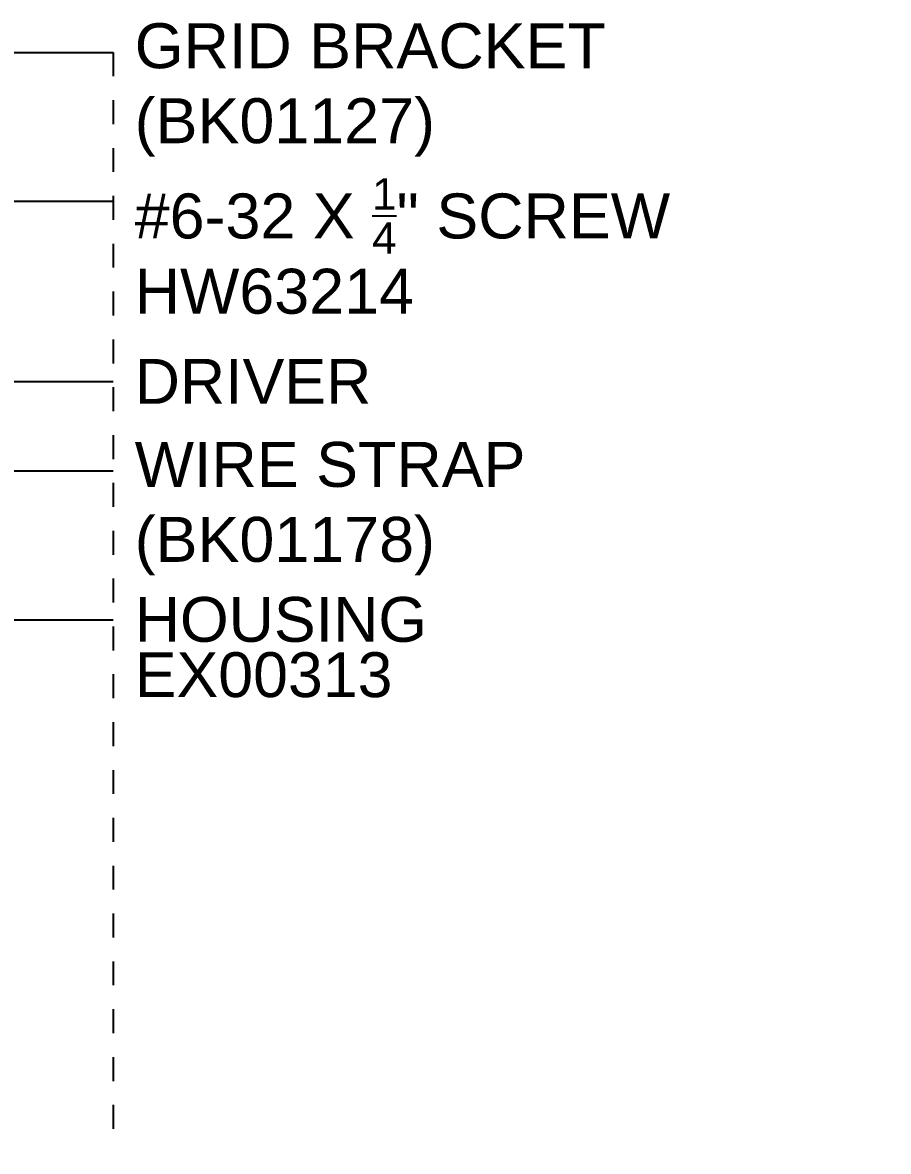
# Model space of a CAD drawing. Extents: x -5.7 to 5.8, y -0.8 to 5.8.
# Drawn here: x 2.135 to 5.755, y -0.3 to 4.419 of the extents above; entities that cross this region are included whole.
import ezdxf
from ezdxf import colors
from ezdxf.entities.mleader import LeaderData, LeaderLine
from ezdxf.math import Vec2, Vec3

# ---------------------------------------------------------------- set-up
doc = ezdxf.new("R2010")
doc.units = 0
doc.header["$LTSCALE"] = 0.5
doc.header["$MEASUREMENT"] = 0
doc.linetypes.add('PHANTOM', pattern=[0.5, 0.25, -0.05, 0.05, -0.05, 0.05, -0.05])
doc.layers.add('Construction', color=60, linetype='PHANTOM', plot=False)
doc.layers.add('CUST DWG', color=60, linetype='CONTINUOUS', lineweight=20)
doc.layers.add('FAB DWG', color=221, linetype='CONTINUOUS')
doc.styles.add('LSAD_Standard', font='arial.ttf')
doc.styles.get("Standard").update_dxf_attribs({"font": 'arial.ttf'})

msp = doc.modelspace()

# ---------------------------------------------------------------- linework, layer by layer
at = {"layer": 'Construction', "ltscale": 0.5, "transparency": 16777216}
msp.add_line((2.514, 4.2946), (2.514, -0.2997), dxfattribs=at)

# ---------------------------------------------------------------- texts
at = {"layer": 'FAB DWG', "ltscale": 0.5, "transparency": 16777216, "insert": (2.604, 1.7869), "char_height": 0.1875, "width": 3.15153, "attachment_point": 1, "style": 'LSAD_Standard'}
msp.add_mtext('\\A1;EX00313', dxfattribs=at)

# ---------------------------------------------------------------- leaders
at = {"layer": 'CUST DWG', "ltscale": 0.5, "transparency": 16777216}
ml = msp.add_multileader_mtext('Standard', dxfattribs=at)
ml.set_content('\\A1;DRIVER', color=256, style='LSAD_Standard')
ml.set_leader_properties()
ml.build(insert=Vec2(0, 0))
ml.multileader.update_dxf_attribs({"text_left_attachment_type": 2, "dogleg_length": 0.36, "arrow_head_size": 0.1875})
ctx = ml.context
ctx.base_point, ctx.char_height, ctx.arrow_head_size, ctx.landing_gap_size, ctx.plane_origin = Vec3(2.514, 2.9193), 0.1875, 0.1875, 0.09, Vec3(1.028, 3.4637)
ctx.left_attachment = 2
notes = []
notes.append((ctx, [(0, (1, 1, 0), (0.8411, 2.9193), (1, 0), 1.6729, [(0, [(0.5785, 2.5809)], 0, [])])]))
ctx.mtext.insert, ctx.mtext.width, ctx.mtext.defined_height, ctx.mtext.flow_direction = Vec3(2.604, 3.013), 3.15153, 0.8541, 5
ml = msp.add_multileader_mtext('Standard', dxfattribs=at)
ml.set_content('\\A1;HOUSING', color=256, style='LSAD_Standard')
ml.set_leader_properties()
ml.build(insert=Vec2(0, 0))
ml.multileader.update_dxf_attribs({"dogleg_length": 0.36, "arrow_head_size": 0.1875})
ctx = ml.context
ctx.base_point, ctx.char_height, ctx.arrow_head_size, ctx.landing_gap_size, ctx.plane_origin = Vec3(2.514, 1.9227), 0.1875, 0.1875, 0.09, Vec3(0.3167, 1.3878)
notes.append((ctx, [(0, (1, 1, 0), (1.527, 1.9227), (1, 0), 0.987, [(0, [(1.3, 1.616)], 0, [])])]))
ctx.mtext.insert, ctx.mtext.width, ctx.mtext.defined_height, ctx.mtext.flow_direction = Vec3(2.604, 2.018), 3.15153, 0.8541, 5
at = {"layer": 'FAB DWG', "transparency": 16777216}
ml = msp.add_multileader_mtext('Standard', dxfattribs=at)
ml.set_content('GRID BRACKET\\P(BK01127)', color=256)
ml.set_leader_properties()
ml.build(insert=Vec2(0, 0))
ml.multileader.update_dxf_attribs({"text_right_attachment_type": 6, "dogleg_length": 0.36, "arrow_head_size": 0.15})
ctx = ml.context
ctx.base_point, ctx.char_height, ctx.arrow_head_size, ctx.landing_gap_size, ctx.plane_origin = Vec3(2.514, 4.2946), 0.188, 0.15, 0.09, Vec3(1.2435, 3.477)
ctx.right_attachment = 6
notes.append((ctx, [(0, (1, 1, 0), (1.534, 4.2946), (1, 0), 0.98, [(0, [(1.094, 3.7859)], 0, [])])]))
ctx.mtext.insert, ctx.mtext.width, ctx.mtext.defined_height, ctx.mtext.flow_direction = Vec3(2.604, 4.4162), 2.307685, 0.426, 5
ml = msp.add_multileader_mtext('Standard', dxfattribs=at)
ml.set_content('\\A1;#6-32 X {\\H0.7x;\\S1/4;}" SCREW HW63214', color=256)
ml.set_leader_properties()
ml.build(insert=Vec2(0, 0))
ml.multileader.update_dxf_attribs({"text_right_attachment_type": 6, "dogleg_length": 1.6812, "arrow_head_size": 0.15})
ctx = ml.context
ctx.base_point, ctx.char_height, ctx.arrow_head_size, ctx.landing_gap_size, ctx.plane_origin = Vec3(2.514, 3.6729), 0.188, 0.15, 0.09, Vec3(1.2379, 1.8875)
ctx.right_attachment = 6
notes.append((ctx, [(0, (1, 1, 0), (1.5283, 3.6729), (1, 0), 0.9857, [(0, [(-0.306, 3.2229), (-0.8857, 1.7123)], 0, [])])]))
ctx.mtext.insert, ctx.mtext.width, ctx.mtext.defined_height, ctx.mtext.flow_direction = Vec3(2.604, 3.7686), 2.307685, 0.426, 5
ml = msp.add_multileader_mtext('Standard', dxfattribs=at)
ml.set_content('WIRE STRAP\\P(BK01178)', color=256)
ml.set_leader_properties()
ml.build(insert=Vec2(0, 0))
ml.multileader.update_dxf_attribs({"text_right_attachment_type": 6, "dogleg_length": 0.36, "arrow_head_size": 0.15})
ctx = ml.context
ctx.base_point, ctx.char_height, ctx.arrow_head_size, ctx.landing_gap_size, ctx.plane_origin = Vec3(2.514, 2.5446), 0.188, 0.15, 0.09, Vec3(0.9816, 2.0224)
ctx.right_attachment = 6
notes.append((ctx, [(0, (1, 1, 0), (1.2721, 2.5446), (1, 0), 1.2419, [(0, [(0.9992, 2.1828)], 0, [])])]))
ctx.mtext.insert, ctx.mtext.width, ctx.mtext.defined_height, ctx.mtext.flow_direction = Vec3(2.604, 2.6662), 2.307685, 0.426, 5
for ctx, leaders in notes:
    for number, flags, end, landing, length, lines in leaders:
        leader = LeaderData()
        leader.index, (leader.has_last_leader_line, leader.has_dogleg_vector, leader.attachment_direction) = number, flags
        leader.last_leader_point, leader.dogleg_vector, leader.dogleg_length = Vec3(end), Vec3(landing), length
        for number, points, colour, breaks in lines:
            line = LeaderLine()
            line.index, line.vertices, line.color, line.breaks = number, Vec3.list(points), colors.encode_raw_color(colour), breaks
            leader.lines.append(line)
        ctx.leaders.append(leader)

doc.saveas('drawing.dxf')
